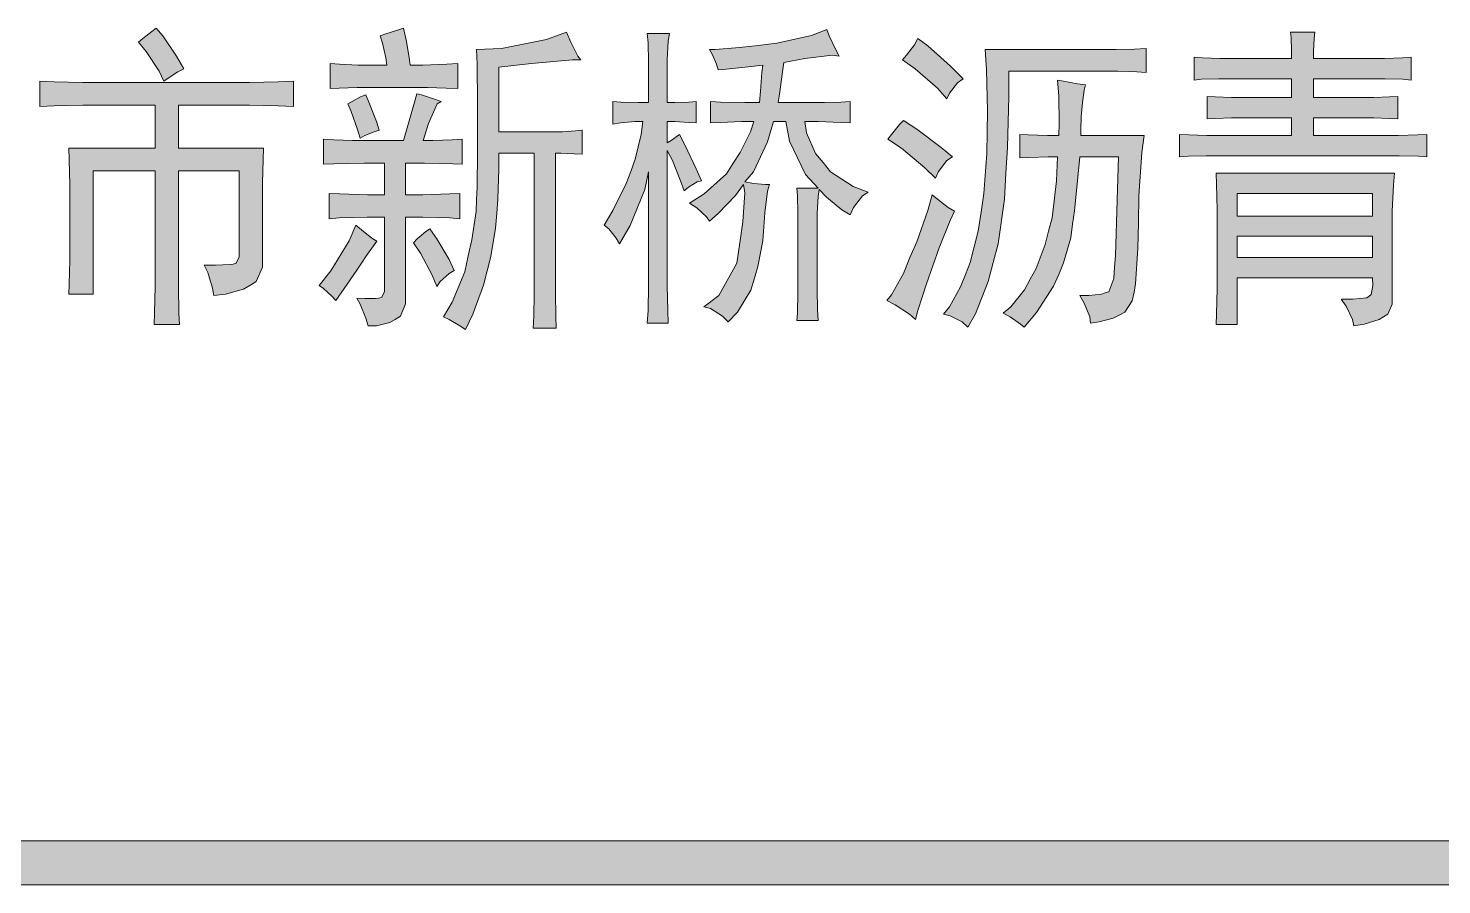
# Model space of a CAD drawing. Header units: millimetres. Extents: x 0 to 829, y 0 to 570.
# Drawn here: x 765.44 to 778.75, y 91.38 to 99.44 of the extents above; entities that cross this region are included whole.
import ezdxf

# ---------------------------------------------------------------- set-up
doc = ezdxf.new("R2010")
doc.units = ezdxf.units.MM

msp = doc.modelspace()

# ---------------------------------------------------------------- hatches: boundary and pattern name
h = msp.add_hatch(color=0)
h.dxf.hatch_style = 2
h.paths.add_polyline_path([(766.642556, 99.441), (766.706056, 99.370444), (766.836583, 99.179944), (766.903611, 99.06), (766.847167, 99.031778), (766.755444, 98.971806), (766.716639, 98.943583), (766.670778, 99.038833), (766.550833, 99.222278), (766.47675, 99.310472), (766.519083, 99.34575), (766.60375, 99.40925)])
h = msp.add_hatch(color=0)
h.dxf.hatch_style = 2
h.paths.add_polyline_path([(768.970889, 99.441), (768.999111, 99.317528), (769.027333, 99.144667), (769.034389, 99.095278), (769.154333, 99.095278), (769.380111, 99.102333), (769.482417, 99.109389), (769.482417, 98.873028), (769.373056, 98.876556), (769.196667, 98.883611), (769.129639, 98.883611), (768.628694, 98.883611), (768.536972, 98.883611), (768.367639, 98.876556), (768.282972, 98.873028), (768.282972, 99.109389), (768.371167, 99.102333), (768.544028, 99.095278), (768.628694, 99.095278), (768.815667, 99.095278), (768.805083, 99.162306), (768.773333, 99.299889), (768.752167, 99.370444), (768.805083, 99.388083), (768.914444, 99.423361)])
h = msp.add_hatch(color=0)
h.dxf.hatch_style = 2
h.paths.add_polyline_path([(770.643056, 99.144667), (770.561917, 99.144667), (770.177389, 99.109389), (769.870472, 99.074111), (769.870472, 98.467333), (770.410222, 98.467333), (770.470194, 98.467333), (770.590139, 98.474389), (770.653639, 98.481444), (770.653639, 98.255667), (770.579556, 98.259194), (770.452556, 98.26625), (770.403167, 98.26625), (770.403167, 97.045639), (770.403167, 96.943333), (770.406694, 96.731667), (770.410222, 96.618778), (770.1915, 96.618778), (770.198556, 96.731667), (770.202083, 96.939806), (770.202083, 97.031528), (770.202083, 98.26625), (769.870472, 98.26625), (769.870472, 98.118083), (769.859889, 97.832333), (769.849306, 97.698278), (769.838722, 97.560694), (769.792861, 97.292583), (769.761111, 97.158528), (769.725833, 97.024472), (769.623528, 96.749306), (769.5565, 96.604667), (769.503583, 96.639944), (769.401278, 96.699917), (769.348361, 96.724611), (769.4295, 96.862194), (769.549444, 97.147944), (769.581194, 97.299639), (769.616472, 97.451333), (769.655278, 97.715917), (769.658806, 97.828806), (769.665861, 97.941694), (769.669389, 98.276833), (769.669389, 98.502611), (769.669389, 98.735444), (769.665861, 99.102333), (769.658806, 99.239917), (769.895167, 99.2505), (770.3185, 99.335167), (770.505472, 99.405722), (770.547806, 99.310472), (770.614833, 99.179944)])
h = msp.add_hatch(color=0)
h.dxf.hatch_style = 2
h.paths.add_polyline_path([(773.073694, 99.179944), (773.010194, 99.187), (772.749139, 99.15525), (772.551583, 99.119972), (772.541, 99.031778), (772.516306, 98.841278), (772.498667, 98.7425), (772.876139, 98.7425), (772.936111, 98.7425), (773.087806, 98.746028), (773.176, 98.753083), (773.176, 98.552), (773.087806, 98.555528), (772.876139, 98.562583), (772.749139, 98.562583), (772.766778, 98.45675), (772.851444, 98.262722), (772.922, 98.178056), (772.992556, 98.089861), (773.204222, 97.952278), (773.345333, 97.899361), (773.292417, 97.864083), (773.20775, 97.754722), (773.176, 97.684167), (773.098389, 97.733556), (772.95375, 97.849972), (772.886722, 97.924056), (772.876139, 97.857028), (772.865556, 97.701806), (772.865556, 97.613611), (772.865556, 97.066806), (772.865556, 96.985667), (772.869083, 96.795167), (772.876139, 96.689333), (772.675056, 96.689333), (772.682111, 96.759889), (772.685639, 96.950389), (772.685639, 97.066806), (772.685639, 97.613611), (772.685639, 97.701806), (772.682111, 97.864083), (772.675056, 97.934639), (772.876139, 97.934639), (772.756194, 98.065167), (772.6045, 98.379139), (772.57275, 98.562583), (772.456333, 98.562583), (772.399889, 98.372083), (772.265833, 98.089861), (772.184694, 97.994611), (772.265833, 97.9805), (772.378722, 97.969917), (772.417528, 97.969917), (772.399889, 97.906417), (772.375194, 97.705333), (772.364611, 97.571278), (772.354028, 97.44075), (772.308167, 97.197333), (772.276417, 97.087972), (772.241139, 96.975083), (772.117667, 96.770472), (772.029472, 96.67875), (771.976556, 96.731667), (771.863667, 96.802222), (771.800167, 96.819861), (771.941278, 96.925694), (772.110611, 97.229083), (772.138833, 97.423111), (772.167056, 97.620667), (772.184694, 97.892306), (772.174111, 97.969917), (772.0965, 97.867611), (771.934222, 97.698278), (771.853083, 97.624194), (771.824861, 97.666528), (771.733139, 97.751194), (771.666111, 97.793528), (771.803694, 97.881722), (772.011833, 98.072222), (772.075333, 98.171), (772.142361, 98.273306), (772.237611, 98.467333), (772.269361, 98.562583), (772.156472, 98.562583), (771.951861, 98.555528), (771.863667, 98.552), (771.863667, 98.753083), (771.955389, 98.746028), (772.184694, 98.7425), (772.322278, 98.7425), (772.332861, 98.848333), (772.346972, 99.024722), (772.354028, 99.095278), (772.216444, 99.077639), (772.008306, 99.056472), (771.934222, 99.049417), (771.920111, 99.102333), (771.877778, 99.197583), (771.853083, 99.239917), (771.906, 99.239917), (772.135306, 99.261083), (772.311694, 99.278722), (772.488083, 99.299889), (772.812639, 99.373972), (772.957278, 99.430417), (772.978444, 99.370444), (773.038417, 99.243444)])
h = msp.add_hatch(color=0)
h.dxf.hatch_style = 2
h.paths.add_polyline_path([(777.550444, 99.405722), (777.546917, 99.34575), (777.539861, 99.222278), (777.539861, 99.15525), (778.114889, 99.15525), (778.206611, 99.15525), (778.379472, 99.162306), (778.457083, 99.169361), (778.457083, 98.954167), (778.379472, 98.961222), (778.213667, 98.96475), (778.125472, 98.96475), (777.539861, 98.96475), (777.539861, 98.788361), (778.040806, 98.788361), (778.107833, 98.788361), (778.256, 98.795417), (778.333611, 98.798944), (778.333611, 98.587278), (778.256, 98.590806), (778.107833, 98.597861), (778.040806, 98.597861), (777.539861, 98.597861), (777.539861, 98.432056), (778.238361, 98.432056), (778.337139, 98.432056), (778.520583, 98.439111), (778.60525, 98.442639), (778.60525, 98.230972), (778.527639, 98.238028), (778.344194, 98.241556), (778.238361, 98.241556), (776.612056, 98.241556), (776.527389, 98.241556), (776.361583, 98.238028), (776.276917, 98.230972), (776.276917, 98.442639), (776.365111, 98.439111), (776.534444, 98.432056), (776.612056, 98.432056), (777.331722, 98.432056), (777.331722, 98.597861), (776.851944, 98.597861), (776.767278, 98.597861), (776.612056, 98.590806), (776.537972, 98.587278), (776.537972, 98.798944), (776.612056, 98.795417), (776.767278, 98.788361), (776.851944, 98.788361), (777.331722, 98.788361), (777.331722, 98.96475), (776.735528, 98.96475), (776.647333, 98.96475), (776.485056, 98.961222), (776.4145, 98.954167), (776.4145, 99.169361), (776.495639, 99.162306), (776.657917, 99.15525), (776.735528, 99.15525), (777.331722, 99.15525), (777.331722, 99.225806), (777.328194, 99.352806), (777.321139, 99.405722)])
h = msp.add_hatch(color=0)
h.dxf.hatch_style = 2
h.paths.add_polyline_path([(771.613194, 97.909944), (771.581444, 98.005194), (771.503833, 98.195694), (771.454444, 98.290944), (771.454444, 97.126778), (771.454444, 97.013889), (771.4615, 96.784583), (771.465028, 96.664639), (771.267472, 96.664639), (771.274528, 96.784583), (771.278056, 97.013889), (771.278056, 97.126778), (771.278056, 98.089861), (771.242778, 97.924056), (771.105194, 97.585389), (771.006417, 97.412528), (770.974667, 97.465444), (770.904111, 97.553639), (770.861778, 97.588917), (770.942917, 97.7265), (771.069917, 97.9805), (771.11225, 98.093389), (771.154583, 98.209806), (771.211028, 98.442639), (771.225139, 98.562583), (771.154583, 98.562583), (771.013472, 98.552), (770.942917, 98.537889), (770.942917, 98.753083), (771.017, 98.746028), (771.182806, 98.7425), (771.278056, 98.7425), (771.278056, 99.038833), (771.278056, 99.127028), (771.274528, 99.303417), (771.267472, 99.391611), (771.475611, 99.391611), (771.465028, 99.321056), (771.454444, 99.144667), (771.454444, 99.038833), (771.454444, 98.7425), (771.525, 98.7425), (771.659056, 98.746028), (771.726083, 98.753083), (771.726083, 98.552), (771.659056, 98.555528), (771.525, 98.562583), (771.454444, 98.562583), (771.454444, 98.3615), (771.49325, 98.386194), (771.549694, 98.425), (771.570861, 98.442639), (771.623778, 98.336806), (771.726083, 98.118083), (771.779, 98.005194), (771.736667, 97.994611), (771.655528, 97.945222)])
h = msp.add_hatch(color=0)
h.dxf.hatch_style = 2
h.paths.add_polyline_path([(773.814528, 99.34575), (773.909778, 99.275194), (774.121444, 99.084694), (774.241389, 98.96475), (774.188472, 98.925944), (774.110861, 98.830694), (774.086167, 98.777778), (773.997972, 98.876556), (773.789833, 99.06), (773.669889, 99.144667), (773.708694, 99.187), (773.782778, 99.285778)])
h = msp.add_hatch(color=0)
h.dxf.hatch_style = 2
h.paths.add_polyline_path([(774.283722, 96.629361), (774.230806, 96.67875), (774.117917, 96.735194), (774.054417, 96.749306), (774.110861, 96.819861), (774.216694, 97.006833), (774.262556, 97.12325), (774.308417, 97.236139), (774.3825, 97.532472), (774.410722, 97.708861), (774.435417, 97.88525), (774.463639, 98.262722), (774.467167, 98.463806), (774.470694, 98.661361), (774.460111, 99.049417), (774.449528, 99.239917), (775.610167, 99.239917), (775.677194, 99.239917), (775.853583, 99.243444), (775.962944, 99.2505), (775.962944, 99.024722), (775.87475, 99.031778), (775.698361, 99.038833), (775.610167, 99.038833), (774.671778, 99.038833), (774.671778, 98.798944), (774.657667, 98.319167), (774.643556, 98.07575), (774.629444, 97.832333), (774.569472, 97.412528), (774.523611, 97.236139), (774.47775, 97.056222), (774.357806, 96.752833)])
h = msp.add_hatch(color=0)
h.dxf.hatch_style = 2
h.paths.add_polyline_path([(767.393972, 98.929472), (767.520972, 98.929472), (767.792611, 98.936528), (767.93725, 98.943583), (767.93725, 98.703694), (767.792611, 98.71075), (767.520972, 98.717806), (767.393972, 98.717806), (766.854222, 98.717806), (766.854222, 98.312111), (767.655028, 98.312111), (767.6515, 98.206278), (767.644444, 97.987556), (767.644444, 97.874667), (767.644444, 97.292583), (767.644444, 97.193806), (767.584472, 97.056222), (767.5245, 97.020944), (767.464528, 96.985667), (767.295194, 96.939806), (767.185833, 96.925694), (767.17525, 96.99625), (767.129389, 97.140889), (767.094111, 97.211444), (767.203472, 97.211444), (767.341056, 97.2185), (767.369278, 97.222028), (767.3975, 97.229083), (767.425722, 97.289056), (767.425722, 97.341972), (767.425722, 98.100444), (766.854222, 98.100444), (766.854222, 97.162056), (766.854222, 97.013889), (766.85775, 96.759889), (766.864806, 96.654056), (766.624917, 96.654056), (766.628444, 96.759889), (766.6355, 97.013889), (766.6355, 97.162056), (766.6355, 98.100444), (766.049889, 98.100444), (766.049889, 96.939806), (765.820583, 96.939806), (765.824111, 97.031528), (765.831167, 97.257306), (765.831167, 97.387833), (765.831167, 97.828806), (765.831167, 97.962861), (765.824111, 98.206278), (765.820583, 98.312111), (766.6355, 98.312111), (766.6355, 98.717806), (766.092222, 98.717806), (765.954639, 98.717806), (765.683, 98.71075), (765.548944, 98.703694), (765.548944, 98.943583), (765.683, 98.936528), (765.954639, 98.929472), (766.092222, 98.929472)])
h = msp.add_hatch(color=0)
h.dxf.hatch_style = 2
h.paths.add_polyline_path([(775.440833, 96.664639), (775.433778, 96.724611), (775.380861, 96.855139), (775.338528, 96.925694), (775.423194, 96.925694), (775.543139, 96.939806), (775.578417, 96.950389), (775.613694, 96.960972), (775.659556, 97.084444), (775.666611, 97.193806), (775.673667, 97.303167), (775.691306, 97.82175), (775.701889, 98.230972), (775.338528, 98.230972), (775.320889, 98.040472), (775.289139, 97.722972), (775.2715, 97.595972), (775.253861, 97.468972), (775.186833, 97.232611), (775.140972, 97.12325), (775.091583, 97.013889), (774.932833, 96.766944), (774.816417, 96.629361), (774.781139, 96.657583), (774.682361, 96.724611), (774.618861, 96.759889), (774.689417, 96.819861), (774.819944, 96.978611), (774.872861, 97.080917), (774.929306, 97.179694), (775.013972, 97.405472), (775.045722, 97.532472), (775.077472, 97.655944), (775.119806, 98.005194), (775.130389, 98.230972), (775.042194, 98.230972), (774.862278, 98.223917), (774.774083, 98.220389), (774.774083, 98.442639), (774.851694, 98.439111), (775.035139, 98.432056), (775.140972, 98.432056), (775.1445, 98.544944), (775.140972, 98.806), (775.130389, 98.954167), (775.186833, 98.943583), (775.317361, 98.918889), (775.391444, 98.908306), (775.380861, 98.858917), (775.363222, 98.7425), (775.359694, 98.675472), (775.352639, 98.608444), (775.349111, 98.484972), (775.349111, 98.432056), (775.945306, 98.432056), (775.924139, 98.273306), (775.895917, 97.864083), (775.892389, 97.613611), (775.885333, 97.366667), (775.864167, 97.035056), (775.850056, 96.957444), (775.832417, 96.876306), (775.761861, 96.770472), (775.708944, 96.74225), (775.6525, 96.714028), (775.521972, 96.67875)])
h = msp.add_hatch(color=0)
h.dxf.hatch_style = 2
h.paths.add_polyline_path([(769.327194, 98.753083), (769.288389, 98.728389), (769.20725, 98.544944), (769.157861, 98.386194), (769.249583, 98.386194), (769.4295, 98.389722), (769.52475, 98.396778), (769.52475, 98.160417), (769.436556, 98.163944), (769.168444, 98.171), (768.992056, 98.171), (768.992056, 97.874667), (769.154333, 97.874667), (769.408333, 97.881722), (769.503583, 97.88525), (769.503583, 97.648889), (769.408333, 97.655944), (769.154333, 97.663), (768.992056, 97.663), (768.992056, 96.939806), (768.992056, 96.848083), (768.942667, 96.731667), (768.893278, 96.699917), (768.843889, 96.671694), (768.716889, 96.639944), (768.639278, 96.639944), (768.618111, 96.714028), (768.565194, 96.844556), (768.533444, 96.901), (768.607528, 96.897472), (768.709833, 96.897472), (768.738056, 96.901), (768.766278, 96.908056), (768.7945, 96.960972), (768.7945, 97.010361), (768.7945, 97.663), (768.628694, 97.663), (768.367639, 97.655944), (768.272389, 97.648889), (768.272389, 97.88525), (768.371167, 97.881722), (768.632222, 97.874667), (768.7945, 97.874667), (768.7945, 98.171), (768.600472, 98.171), (768.314722, 98.163944), (768.219472, 98.160417), (768.219472, 98.396778), (768.314722, 98.389722), (768.491111, 98.386194), (768.575778, 98.386194), (768.970889, 98.386194), (769.013222, 98.527306), (769.076722, 98.746028), (769.097889, 98.823639), (769.140222, 98.813056), (769.253111, 98.777778)])
h = msp.add_hatch(color=0)
h.dxf.hatch_style = 2
h.paths.add_polyline_path([(768.618111, 98.813056), (768.653389, 98.728389), (768.716889, 98.562583), (768.741583, 98.481444), (768.695722, 98.467333), (768.607528, 98.432056), (768.565194, 98.407361), (768.536972, 98.499083), (768.480528, 98.657833), (768.448778, 98.728389), (768.487583, 98.753083), (768.568722, 98.795417)])
h = msp.add_hatch(color=0)
h.dxf.hatch_style = 2
h.paths.add_polyline_path([(773.680472, 98.573167), (773.803944, 98.492028), (774.03325, 98.319167), (774.139083, 98.230972), (774.086167, 98.195694), (774.008556, 98.093389), (773.980333, 98.029889), (773.881556, 98.128667), (773.659306, 98.312111), (773.532306, 98.396778), (773.567583, 98.442639), (773.641667, 98.534361)])
h = msp.add_hatch(color=0)
h.paths.add_polyline_path([(777.800917, 96.890417), (777.910278, 96.890417), (778.040806, 96.904528), (778.061972, 96.918639), (778.083139, 96.936278), (778.09725, 97.020944), (778.093722, 97.0915), (776.820194, 97.0915), (776.820194, 96.654056), (776.622639, 96.654056), (776.626167, 96.749306), (776.633222, 96.992722), (776.633222, 97.140889), (776.633222, 97.603028), (776.633222, 97.733556), (776.626167, 97.969917), (776.622639, 98.07575), (778.301861, 98.07575), (778.291278, 97.962861), (778.280694, 97.719444), (778.280694, 97.588917), (778.280694, 96.915111), (778.280694, 96.844556), (778.238361, 96.749306), (778.199556, 96.724611), (778.157222, 96.699917), (778.016111, 96.657583), (777.917333, 96.639944), (777.90675, 96.699917), (777.846778, 96.826917)])
h.paths.add_polyline_path([(778.093722, 97.673583), (778.093722, 97.88525), (776.820194, 97.88525), (776.820194, 97.673583)])
h.paths.add_polyline_path([(778.093722, 97.282), (778.093722, 97.483083), (776.820194, 97.483083), (776.820194, 97.282)])
h = msp.add_hatch(color=0)
h.dxf.hatch_style = 2
h.paths.add_polyline_path([(774.16025, 97.719444), (774.117917, 97.63125), (774.015611, 97.373722), (773.955639, 97.204389), (773.895667, 97.035056), (773.814528, 96.784583), (773.793361, 96.699917), (773.736917, 96.749306), (773.599333, 96.8375), (773.521722, 96.879833), (773.567583, 96.93275), (773.680472, 97.133833), (773.740444, 97.282), (773.803944, 97.430167), (773.909778, 97.7265), (773.948583, 97.874667), (773.997972, 97.832333), (774.100278, 97.754722)])
h = msp.add_hatch(color=0)
h.dxf.hatch_style = 2
h.paths.add_polyline_path([(768.720417, 97.437222), (768.688667, 97.394889), (768.618111, 97.292583), (768.575778, 97.229083), (768.533444, 97.165583), (768.4135, 96.992722), (768.335889, 96.879833), (768.297083, 96.918639), (768.219472, 96.992722), (768.177139, 97.020944), (768.2865, 97.158528), (768.459361, 97.44075), (768.522861, 97.588917), (768.575778, 97.543056), (768.674556, 97.465444)])
h = msp.add_hatch(color=0)
h.dxf.hatch_style = 2
h.paths.add_polyline_path([(769.221361, 97.553639), (769.284861, 97.458389), (769.401278, 97.264361), (769.450667, 97.162056), (769.401278, 97.133833), (769.316611, 97.056222), (769.284861, 97.010361), (769.242528, 97.116194), (769.133167, 97.324333), (769.066139, 97.423111), (769.101417, 97.458389), (769.179028, 97.525417)])
h = msp.add_hatch(color=0)
h.dxf.hatch_style = 2
h.paths.add_polyline_path([(749.677472, 91.380028), (749.677472, 91.792778), (797.704639, 91.792778), (797.704639, 91.380028)])

# ---------------------------------------------------------------- linework, layer by layer
at = {"color": 0, "lineweight": 0}
for points in [[(766.642556, 99.441), (766.706056, 99.370444), (766.836583, 99.179944), (766.903611, 99.06), (766.847167, 99.031778), (766.755444, 98.971806), (766.716639, 98.943583), (766.670778, 99.038833), (766.550833, 99.222278), (766.47675, 99.310472), (766.519083, 99.34575), (766.60375, 99.40925)], [(768.970889, 99.441), (768.999111, 99.317528), (769.027333, 99.144667), (769.034389, 99.095278), (769.154333, 99.095278), (769.380111, 99.102333), (769.482417, 99.109389), (769.482417, 98.873028), (769.373056, 98.876556), (769.196667, 98.883611), (769.129639, 98.883611), (768.628694, 98.883611), (768.536972, 98.883611), (768.367639, 98.876556), (768.282972, 98.873028), (768.282972, 99.109389), (768.371167, 99.102333), (768.544028, 99.095278), (768.628694, 99.095278), (768.815667, 99.095278), (768.805083, 99.162306), (768.773333, 99.299889), (768.752167, 99.370444), (768.805083, 99.388083), (768.914444, 99.423361)], [(770.643056, 99.144667), (770.561917, 99.144667), (770.177389, 99.109389), (769.870472, 99.074111), (769.870472, 98.467333), (770.410222, 98.467333), (770.470194, 98.467333), (770.590139, 98.474389), (770.653639, 98.481444), (770.653639, 98.255667), (770.579556, 98.259194), (770.452556, 98.26625), (770.403167, 98.26625), (770.403167, 97.045639), (770.403167, 96.943333), (770.406694, 96.731667), (770.410222, 96.618778), (770.1915, 96.618778), (770.198556, 96.731667), (770.202083, 96.939806), (770.202083, 97.031528), (770.202083, 98.26625), (769.870472, 98.26625), (769.870472, 98.118083), (769.859889, 97.832333), (769.849306, 97.698278), (769.838722, 97.560694), (769.792861, 97.292583), (769.761111, 97.158528), (769.725833, 97.024472), (769.623528, 96.749306), (769.5565, 96.604667), (769.503583, 96.639944), (769.401278, 96.699917), (769.348361, 96.724611), (769.4295, 96.862194), (769.549444, 97.147944), (769.581194, 97.299639), (769.616472, 97.451333), (769.655278, 97.715917), (769.658806, 97.828806), (769.665861, 97.941694), (769.669389, 98.276833), (769.669389, 98.502611), (769.669389, 98.735444), (769.665861, 99.102333), (769.658806, 99.239917), (769.895167, 99.2505), (770.3185, 99.335167), (770.505472, 99.405722), (770.547806, 99.310472), (770.614833, 99.179944)], [(773.073694, 99.179944), (773.010194, 99.187), (772.749139, 99.15525), (772.551583, 99.119972), (772.541, 99.031778), (772.516306, 98.841278), (772.498667, 98.7425), (772.876139, 98.7425), (772.936111, 98.7425), (773.087806, 98.746028), (773.176, 98.753083), (773.176, 98.552), (773.087806, 98.555528), (772.876139, 98.562583), (772.749139, 98.562583), (772.766778, 98.45675), (772.851444, 98.262722), (772.922, 98.178056), (772.992556, 98.089861), (773.204222, 97.952278), (773.345333, 97.899361), (773.292417, 97.864083), (773.20775, 97.754722), (773.176, 97.684167), (773.098389, 97.733556), (772.95375, 97.849972), (772.886722, 97.924056), (772.876139, 97.857028), (772.865556, 97.701806), (772.865556, 97.613611), (772.865556, 97.066806), (772.865556, 96.985667), (772.869083, 96.795167), (772.876139, 96.689333), (772.675056, 96.689333), (772.682111, 96.759889), (772.685639, 96.950389), (772.685639, 97.066806), (772.685639, 97.613611), (772.685639, 97.701806), (772.682111, 97.864083), (772.675056, 97.934639), (772.876139, 97.934639), (772.756194, 98.065167), (772.6045, 98.379139), (772.57275, 98.562583), (772.456333, 98.562583), (772.399889, 98.372083), (772.265833, 98.089861), (772.184694, 97.994611), (772.265833, 97.9805), (772.378722, 97.969917), (772.417528, 97.969917), (772.399889, 97.906417), (772.375194, 97.705333), (772.364611, 97.571278), (772.354028, 97.44075), (772.308167, 97.197333), (772.276417, 97.087972), (772.241139, 96.975083), (772.117667, 96.770472), (772.029472, 96.67875), (771.976556, 96.731667), (771.863667, 96.802222), (771.800167, 96.819861), (771.941278, 96.925694), (772.110611, 97.229083), (772.138833, 97.423111), (772.167056, 97.620667), (772.184694, 97.892306), (772.174111, 97.969917), (772.0965, 97.867611), (771.934222, 97.698278), (771.853083, 97.624194), (771.824861, 97.666528), (771.733139, 97.751194), (771.666111, 97.793528), (771.803694, 97.881722), (772.011833, 98.072222), (772.075333, 98.171), (772.142361, 98.273306), (772.237611, 98.467333), (772.269361, 98.562583), (772.156472, 98.562583), (771.951861, 98.555528), (771.863667, 98.552), (771.863667, 98.753083), (771.955389, 98.746028), (772.184694, 98.7425), (772.322278, 98.7425), (772.332861, 98.848333), (772.346972, 99.024722), (772.354028, 99.095278), (772.216444, 99.077639), (772.008306, 99.056472), (771.934222, 99.049417), (771.920111, 99.102333), (771.877778, 99.197583), (771.853083, 99.239917), (771.906, 99.239917), (772.135306, 99.261083), (772.311694, 99.278722), (772.488083, 99.299889), (772.812639, 99.373972), (772.957278, 99.430417), (772.978444, 99.370444), (773.038417, 99.243444)], [(777.550444, 99.405722), (777.546917, 99.34575), (777.539861, 99.222278), (777.539861, 99.15525), (778.114889, 99.15525), (778.206611, 99.15525), (778.379472, 99.162306), (778.457083, 99.169361), (778.457083, 98.954167), (778.379472, 98.961222), (778.213667, 98.96475), (778.125472, 98.96475), (777.539861, 98.96475), (777.539861, 98.788361), (778.040806, 98.788361), (778.107833, 98.788361), (778.256, 98.795417), (778.333611, 98.798944), (778.333611, 98.587278), (778.256, 98.590806), (778.107833, 98.597861), (778.040806, 98.597861), (777.539861, 98.597861), (777.539861, 98.432056), (778.238361, 98.432056), (778.337139, 98.432056), (778.520583, 98.439111), (778.60525, 98.442639), (778.60525, 98.230972), (778.527639, 98.238028), (778.344194, 98.241556), (778.238361, 98.241556), (776.612056, 98.241556), (776.527389, 98.241556), (776.361583, 98.238028), (776.276917, 98.230972), (776.276917, 98.442639), (776.365111, 98.439111), (776.534444, 98.432056), (776.612056, 98.432056), (777.331722, 98.432056), (777.331722, 98.597861), (776.851944, 98.597861), (776.767278, 98.597861), (776.612056, 98.590806), (776.537972, 98.587278), (776.537972, 98.798944), (776.612056, 98.795417), (776.767278, 98.788361), (776.851944, 98.788361), (777.331722, 98.788361), (777.331722, 98.96475), (776.735528, 98.96475), (776.647333, 98.96475), (776.485056, 98.961222), (776.4145, 98.954167), (776.4145, 99.169361), (776.495639, 99.162306), (776.657917, 99.15525), (776.735528, 99.15525), (777.331722, 99.15525), (777.331722, 99.225806), (777.328194, 99.352806), (777.321139, 99.405722)], [(771.613194, 97.909944), (771.581444, 98.005194), (771.503833, 98.195694), (771.454444, 98.290944), (771.454444, 97.126778), (771.454444, 97.013889), (771.4615, 96.784583), (771.465028, 96.664639), (771.267472, 96.664639), (771.274528, 96.784583), (771.278056, 97.013889), (771.278056, 97.126778), (771.278056, 98.089861), (771.242778, 97.924056), (771.105194, 97.585389), (771.006417, 97.412528), (770.974667, 97.465444), (770.904111, 97.553639), (770.861778, 97.588917), (770.942917, 97.7265), (771.069917, 97.9805), (771.11225, 98.093389), (771.154583, 98.209806), (771.211028, 98.442639), (771.225139, 98.562583), (771.154583, 98.562583), (771.013472, 98.552), (770.942917, 98.537889), (770.942917, 98.753083), (771.017, 98.746028), (771.182806, 98.7425), (771.278056, 98.7425), (771.278056, 99.038833), (771.278056, 99.127028), (771.274528, 99.303417), (771.267472, 99.391611), (771.475611, 99.391611), (771.465028, 99.321056), (771.454444, 99.144667), (771.454444, 99.038833), (771.454444, 98.7425), (771.525, 98.7425), (771.659056, 98.746028), (771.726083, 98.753083), (771.726083, 98.552), (771.659056, 98.555528), (771.525, 98.562583), (771.454444, 98.562583), (771.454444, 98.3615), (771.49325, 98.386194), (771.549694, 98.425), (771.570861, 98.442639), (771.623778, 98.336806), (771.726083, 98.118083), (771.779, 98.005194), (771.736667, 97.994611), (771.655528, 97.945222)], [(773.814528, 99.34575), (773.909778, 99.275194), (774.121444, 99.084694), (774.241389, 98.96475), (774.188472, 98.925944), (774.110861, 98.830694), (774.086167, 98.777778), (773.997972, 98.876556), (773.789833, 99.06), (773.669889, 99.144667), (773.708694, 99.187), (773.782778, 99.285778)], [(774.283722, 96.629361), (774.230806, 96.67875), (774.117917, 96.735194), (774.054417, 96.749306), (774.110861, 96.819861), (774.216694, 97.006833), (774.262556, 97.12325), (774.308417, 97.236139), (774.3825, 97.532472), (774.410722, 97.708861), (774.435417, 97.88525), (774.463639, 98.262722), (774.467167, 98.463806), (774.470694, 98.661361), (774.460111, 99.049417), (774.449528, 99.239917), (775.610167, 99.239917), (775.677194, 99.239917), (775.853583, 99.243444), (775.962944, 99.2505), (775.962944, 99.024722), (775.87475, 99.031778), (775.698361, 99.038833), (775.610167, 99.038833), (774.671778, 99.038833), (774.671778, 98.798944), (774.657667, 98.319167), (774.643556, 98.07575), (774.629444, 97.832333), (774.569472, 97.412528), (774.523611, 97.236139), (774.47775, 97.056222), (774.357806, 96.752833)], [(767.393972, 98.929472), (767.520972, 98.929472), (767.792611, 98.936528), (767.93725, 98.943583), (767.93725, 98.703694), (767.792611, 98.71075), (767.520972, 98.717806), (767.393972, 98.717806), (766.854222, 98.717806), (766.854222, 98.312111), (767.655028, 98.312111), (767.6515, 98.206278), (767.644444, 97.987556), (767.644444, 97.874667), (767.644444, 97.292583), (767.644444, 97.193806), (767.584472, 97.056222), (767.5245, 97.020944), (767.464528, 96.985667), (767.295194, 96.939806), (767.185833, 96.925694), (767.17525, 96.99625), (767.129389, 97.140889), (767.094111, 97.211444), (767.203472, 97.211444), (767.341056, 97.2185), (767.369278, 97.222028), (767.3975, 97.229083), (767.425722, 97.289056), (767.425722, 97.341972), (767.425722, 98.100444), (766.854222, 98.100444), (766.854222, 97.162056), (766.854222, 97.013889), (766.85775, 96.759889), (766.864806, 96.654056), (766.624917, 96.654056), (766.628444, 96.759889), (766.6355, 97.013889), (766.6355, 97.162056), (766.6355, 98.100444), (766.049889, 98.100444), (766.049889, 96.939806), (765.820583, 96.939806), (765.824111, 97.031528), (765.831167, 97.257306), (765.831167, 97.387833), (765.831167, 97.828806), (765.831167, 97.962861), (765.824111, 98.206278), (765.820583, 98.312111), (766.6355, 98.312111), (766.6355, 98.717806), (766.092222, 98.717806), (765.954639, 98.717806), (765.683, 98.71075), (765.548944, 98.703694), (765.548944, 98.943583), (765.683, 98.936528), (765.954639, 98.929472), (766.092222, 98.929472)], [(775.440833, 96.664639), (775.433778, 96.724611), (775.380861, 96.855139), (775.338528, 96.925694), (775.423194, 96.925694), (775.543139, 96.939806), (775.578417, 96.950389), (775.613694, 96.960972), (775.659556, 97.084444), (775.666611, 97.193806), (775.673667, 97.303167), (775.691306, 97.82175), (775.701889, 98.230972), (775.338528, 98.230972), (775.320889, 98.040472), (775.289139, 97.722972), (775.2715, 97.595972), (775.253861, 97.468972), (775.186833, 97.232611), (775.140972, 97.12325), (775.091583, 97.013889), (774.932833, 96.766944), (774.816417, 96.629361), (774.781139, 96.657583), (774.682361, 96.724611), (774.618861, 96.759889), (774.689417, 96.819861), (774.819944, 96.978611), (774.872861, 97.080917), (774.929306, 97.179694), (775.013972, 97.405472), (775.045722, 97.532472), (775.077472, 97.655944), (775.119806, 98.005194), (775.130389, 98.230972), (775.042194, 98.230972), (774.862278, 98.223917), (774.774083, 98.220389), (774.774083, 98.442639), (774.851694, 98.439111), (775.035139, 98.432056), (775.140972, 98.432056), (775.1445, 98.544944), (775.140972, 98.806), (775.130389, 98.954167), (775.186833, 98.943583), (775.317361, 98.918889), (775.391444, 98.908306), (775.380861, 98.858917), (775.363222, 98.7425), (775.359694, 98.675472), (775.352639, 98.608444), (775.349111, 98.484972), (775.349111, 98.432056), (775.945306, 98.432056), (775.924139, 98.273306), (775.895917, 97.864083), (775.892389, 97.613611), (775.885333, 97.366667), (775.864167, 97.035056), (775.850056, 96.957444), (775.832417, 96.876306), (775.761861, 96.770472), (775.708944, 96.74225), (775.6525, 96.714028), (775.521972, 96.67875)], [(769.327194, 98.753083), (769.288389, 98.728389), (769.20725, 98.544944), (769.157861, 98.386194), (769.249583, 98.386194), (769.4295, 98.389722), (769.52475, 98.396778), (769.52475, 98.160417), (769.436556, 98.163944), (769.168444, 98.171), (768.992056, 98.171), (768.992056, 97.874667), (769.154333, 97.874667), (769.408333, 97.881722), (769.503583, 97.88525), (769.503583, 97.648889), (769.408333, 97.655944), (769.154333, 97.663), (768.992056, 97.663), (768.992056, 96.939806), (768.992056, 96.848083), (768.942667, 96.731667), (768.893278, 96.699917), (768.843889, 96.671694), (768.716889, 96.639944), (768.639278, 96.639944), (768.618111, 96.714028), (768.565194, 96.844556), (768.533444, 96.901), (768.607528, 96.897472), (768.709833, 96.897472), (768.738056, 96.901), (768.766278, 96.908056), (768.7945, 96.960972), (768.7945, 97.010361), (768.7945, 97.663), (768.628694, 97.663), (768.367639, 97.655944), (768.272389, 97.648889), (768.272389, 97.88525), (768.371167, 97.881722), (768.632222, 97.874667), (768.7945, 97.874667), (768.7945, 98.171), (768.600472, 98.171), (768.314722, 98.163944), (768.219472, 98.160417), (768.219472, 98.396778), (768.314722, 98.389722), (768.491111, 98.386194), (768.575778, 98.386194), (768.970889, 98.386194), (769.013222, 98.527306), (769.076722, 98.746028), (769.097889, 98.823639), (769.140222, 98.813056), (769.253111, 98.777778)], [(768.618111, 98.813056), (768.653389, 98.728389), (768.716889, 98.562583), (768.741583, 98.481444), (768.695722, 98.467333), (768.607528, 98.432056), (768.565194, 98.407361), (768.536972, 98.499083), (768.480528, 98.657833), (768.448778, 98.728389), (768.487583, 98.753083), (768.568722, 98.795417)], [(773.680472, 98.573167), (773.803944, 98.492028), (774.03325, 98.319167), (774.139083, 98.230972), (774.086167, 98.195694), (774.008556, 98.093389), (773.980333, 98.029889), (773.881556, 98.128667), (773.659306, 98.312111), (773.532306, 98.396778), (773.567583, 98.442639), (773.641667, 98.534361)], [(777.800917, 96.890417), (777.910278, 96.890417), (778.040806, 96.904528), (778.061972, 96.918639), (778.083139, 96.936278), (778.09725, 97.020944), (778.093722, 97.0915), (776.820194, 97.0915), (776.820194, 96.654056), (776.622639, 96.654056), (776.626167, 96.749306), (776.633222, 96.992722), (776.633222, 97.140889), (776.633222, 97.603028), (776.633222, 97.733556), (776.626167, 97.969917), (776.622639, 98.07575), (778.301861, 98.07575), (778.291278, 97.962861), (778.280694, 97.719444), (778.280694, 97.588917), (778.280694, 96.915111), (778.280694, 96.844556), (778.238361, 96.749306), (778.199556, 96.724611), (778.157222, 96.699917), (778.016111, 96.657583), (777.917333, 96.639944), (777.90675, 96.699917), (777.846778, 96.826917)], [(774.16025, 97.719444), (774.117917, 97.63125), (774.015611, 97.373722), (773.955639, 97.204389), (773.895667, 97.035056), (773.814528, 96.784583), (773.793361, 96.699917), (773.736917, 96.749306), (773.599333, 96.8375), (773.521722, 96.879833), (773.567583, 96.93275), (773.680472, 97.133833), (773.740444, 97.282), (773.803944, 97.430167), (773.909778, 97.7265), (773.948583, 97.874667), (773.997972, 97.832333), (774.100278, 97.754722)], [(778.093722, 97.673583), (778.093722, 97.88525), (776.820194, 97.88525), (776.820194, 97.673583)], [(768.720417, 97.437222), (768.688667, 97.394889), (768.618111, 97.292583), (768.575778, 97.229083), (768.533444, 97.165583), (768.4135, 96.992722), (768.335889, 96.879833), (768.297083, 96.918639), (768.219472, 96.992722), (768.177139, 97.020944), (768.2865, 97.158528), (768.459361, 97.44075), (768.522861, 97.588917), (768.575778, 97.543056), (768.674556, 97.465444)], [(769.221361, 97.553639), (769.284861, 97.458389), (769.401278, 97.264361), (769.450667, 97.162056), (769.401278, 97.133833), (769.316611, 97.056222), (769.284861, 97.010361), (769.242528, 97.116194), (769.133167, 97.324333), (769.066139, 97.423111), (769.101417, 97.458389), (769.179028, 97.525417)], [(778.093722, 97.282), (778.093722, 97.483083), (776.820194, 97.483083), (776.820194, 97.282)], [(749.677472, 91.380028), (749.677472, 91.792778), (797.704639, 91.792778), (797.704639, 91.380028)]]:
    msp.add_lwpolyline(points, close=True, dxfattribs=at)

doc.saveas('drawing.dxf')
